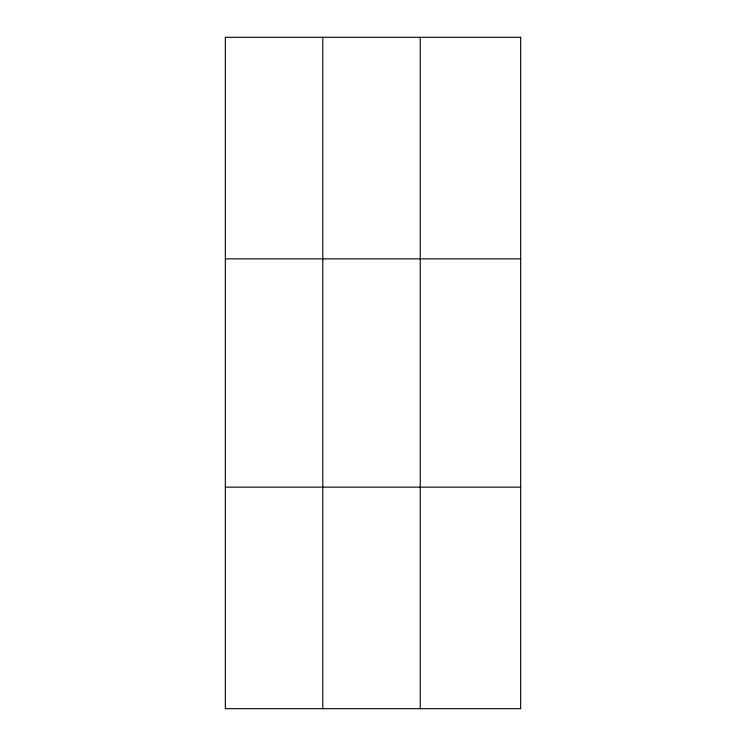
<?xml version="1.0" encoding="UTF-8"?>
<svg xmlns="http://www.w3.org/2000/svg" width="746" height="746" viewBox="0 0 746 746"><rect width="100%" height="100%" fill="white"/><g stroke="black" fill="none" stroke-linecap="round" stroke-linejoin="round"><path stroke-width="1.12" d="M322.794 708.7L322.794 37.3M420.25 708.7L420.25 37.3M225.339 258.862L520.661 258.862M225.339 487.138L520.661 487.138M520.661 37.3L520.661 708.7L225.339 708.7L225.339 37.3L520.661 37.3"/></g></svg>
